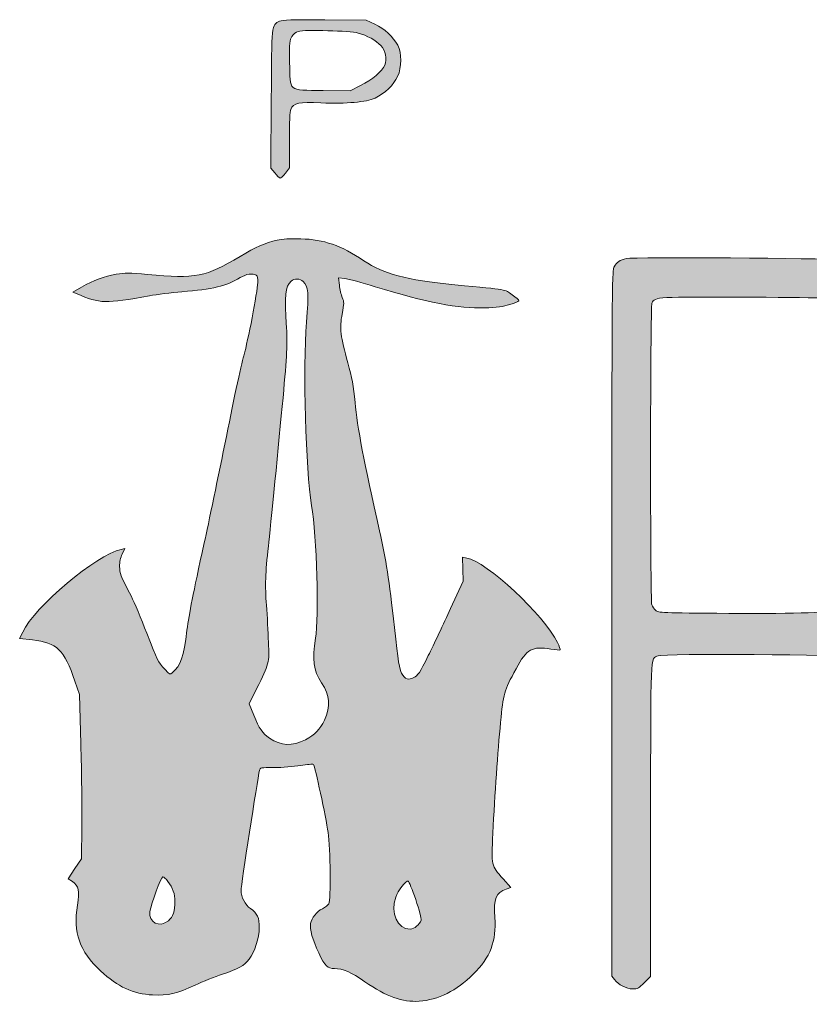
# Model space of a CAD drawing. Header units: millimetres. Extents: x 129 to 548, y 84 to 295.
# Drawn here: x 331.7 to 404.6, y 144.2 to 234.9 of the extents above; entities that cross this region are included whole.
import ezdxf

# ---------------------------------------------------------------- set-up
doc = ezdxf.new("R2010")
doc.units = ezdxf.units.MM
doc.header["$MEASUREMENT"] = 0
doc.layers.add('Layer 1', color=7, linetype='Continuous', lineweight=0)

# ---------------------------------------------------------------- blocks, each defined once
blk = doc.blocks.new('Block_0')
at = {"layer": 'Layer 1', "true_color": 0x000000, "transparency": 33554687}
h = blk.add_hatch(color=18, dxfattribs=at)
h.dxf.hatch_style = 2
edge = h.paths.add_edge_path()
edge.add_spline(control_points=[(362.905, 233.624), (363.75, 233.389), (364.548, 232.943), (365.017, 232.462), (365.463, 232.004), (365.604, 231.217), (365.37, 230.642), (365.147, 230.114), (364.219, 229.328), (363.139, 228.776), (363.139, 228.776), (362.189, 228.283), (362.189, 228.283), (362.189, 228.283), (359.677, 228.318), (359.677, 228.318), (356.39, 228.365), (356.637, 228.166), (356.59, 230.912), (356.566, 232.755), (356.578, 232.966), (356.789, 233.307), (356.93, 233.53), (357.165, 233.718), (357.388, 233.776), (358.01, 233.941), (362.189, 233.823), (362.905, 233.624)], knot_values=[0, 0, 0, 0, 1, 1, 1, 2, 2, 2, 3, 3, 3, 4, 4, 4, 5, 5, 5, 6, 6, 6, 7, 7, 7, 8, 8, 8, 9, 9, 9, 9], degree=3, periodic=0)
edge = h.paths.add_edge_path()
edge.add_spline(control_points=[(355.663, 234.704), (354.923, 234.375), (354.935, 234.492), (354.9, 227.497), (354.9, 227.497), (354.864, 221.158), (354.864, 221.158), (354.864, 221.158), (355.228, 220.712), (355.228, 220.712), (355.416, 220.466), (355.639, 220.255), (355.71, 220.231), (355.78, 220.208), (356.003, 220.407), (356.203, 220.689), (356.203, 220.689), (356.566, 221.182), (356.566, 221.182), (356.566, 221.182), (356.566, 223.729), (356.566, 223.729), (356.566, 225.396), (356.613, 226.393), (356.696, 226.581), (356.965, 227.168), (357.447, 227.274), (359.477, 227.18), (361.883, 227.086), (363.621, 227.238), (364.477, 227.626), (365.346, 228.025), (366.215, 228.858), (366.555, 229.621), (366.942, 230.478), (366.942, 231.781), (366.567, 232.497), (366.156, 233.26), (365.334, 234.023), (364.454, 234.434), (364.454, 234.434), (363.668, 234.809), (363.668, 234.809), (363.668, 234.809), (359.853, 234.833), (359.853, 234.833), (356.766, 234.856), (355.968, 234.833), (355.663, 234.704)], knot_values=[0, 0, 0, 0, 1, 1, 1, 2, 2, 2, 3, 3, 3, 4, 4, 4, 5, 5, 5, 6, 6, 6, 7, 7, 7, 8, 8, 8, 9, 9, 9, 10, 10, 10, 11, 11, 11, 12, 12, 12, 13, 13, 13, 14, 14, 14, 15, 15, 15, 16, 16, 16, 16], degree=3, periodic=0)
h = blk.add_hatch(color=18, dxfattribs=at)
h.dxf.hatch_style = 2
edge = h.paths.add_edge_path()
edge.add_spline(control_points=[(368.222, 153.668), (368.55, 152.717), (368.762, 151.907), (368.715, 151.778), (368.586, 151.355), (368.093, 150.945), (367.717, 150.945), (366.52, 150.945), (365.863, 152.4), (366.379, 153.902), (366.579, 154.489), (367.318, 155.44), (367.529, 155.37), (367.6, 155.346), (367.917, 154.583), (368.222, 153.668)], knot_values=[0, 0, 0, 0, 1, 1, 1, 2, 2, 2, 3, 3, 3, 4, 4, 4, 5, 5, 5, 5], degree=3, periodic=0)
edge = h.paths.add_edge_path()
edge.add_spline(control_points=[(345.345, 155.346), (345.815, 154.748), (346.014, 154.184), (346.014, 153.468), (346.026, 152.635), (345.827, 152.071), (345.404, 151.707), (344.594, 151.027), (343.538, 151.555), (343.702, 152.564), (343.819, 153.304), (344.735, 155.757), (344.888, 155.757), (344.97, 155.757), (345.181, 155.569), (345.345, 155.346)], knot_values=[0, 0, 0, 0, 1, 1, 1, 2, 2, 2, 3, 3, 3, 4, 4, 4, 5, 5, 5, 5], degree=3, periodic=0)
edge = h.paths.add_edge_path()
edge.add_spline(control_points=[(357.846, 210.7), (358.327, 210.219), (358.374, 209.644), (358.151, 206.933), (357.811, 202.672), (358.069, 193.387), (358.62, 190.031), (359.102, 187.167), (359.313, 179.69), (358.984, 177.777), (358.644, 175.84), (358.785, 174.807), (359.536, 173.668), (360.311, 172.495), (360.393, 171.52), (359.794, 170.218), (359.407, 169.361), (358.914, 168.856), (358.045, 168.41), (356.825, 167.788), (355.792, 167.847), (354.724, 168.563), (354.078, 169.009), (353.796, 169.431), (353.28, 170.687), (353.28, 170.687), (352.846, 171.732), (352.846, 171.732), (352.846, 171.732), (353.538, 173.105), (353.538, 173.105), (354.712, 175.453), (354.724, 175.511), (354.641, 177.413), (354.606, 178.316), (354.524, 179.854), (354.454, 180.817), (354.313, 182.648), (354.36, 183.786), (354.63, 186.275), (354.818, 187.906), (355.604, 195.97), (355.98, 199.949), (356.343, 203.916), (356.402, 205.008), (356.308, 206.404), (356.12, 209.515), (356.179, 210.172), (356.731, 210.724), (357.001, 210.994), (357.564, 210.982), (357.846, 210.7)], knot_values=[0, 0, 0, 0, 1, 1, 1, 2, 2, 2, 3, 3, 3, 4, 4, 4, 5, 5, 5, 6, 6, 6, 7, 7, 7, 8, 8, 8, 9, 9, 9, 10, 10, 10, 11, 11, 11, 12, 12, 12, 13, 13, 13, 14, 14, 14, 15, 15, 15, 16, 16, 16, 17, 17, 17, 17], degree=3, periodic=0)
edge = h.paths.add_edge_path()
edge.add_spline(control_points=[(355.451, 214.515), (354.289, 214.245), (353.479, 213.893), (352.024, 213.013), (348.867, 211.111), (347.916, 210.923), (343.491, 211.346), (341.789, 211.498), (341.437, 211.51), (340.58, 211.358), (339.465, 211.17), (338.561, 210.829), (337.376, 210.172), (337.376, 210.172), (336.577, 209.714), (336.577, 209.714), (336.577, 209.714), (336.976, 209.55), (336.976, 209.55), (339.054, 208.646), (339.641, 208.634), (343.655, 209.386), (344.336, 209.503), (345.674, 209.667), (346.648, 209.75), (349.477, 209.961), (350.756, 210.278), (352.024, 211.052), (352.587, 211.393), (353.186, 211.487), (353.515, 211.275), (353.632, 211.205), (353.679, 210.994), (353.655, 210.606), (353.62, 209.738), (352.716, 205.019), (352.388, 203.975), (352.224, 203.458), (351.484, 200.043), (350.756, 196.392), (350.017, 192.73), (349.101, 188.317), (348.714, 186.568), (347.658, 181.767), (347.329, 180.136), (347.118, 178.528), (346.801, 176.051), (346.543, 175.288), (345.768, 174.596), (345.557, 174.408), (345.521, 174.42), (345.099, 174.901), (344.418, 175.652), (344.406, 175.664), (343.409, 178.246), (342.904, 179.584), (342.258, 181.098), (341.988, 181.626), (340.932, 183.681), (340.909, 183.727), (340.909, 184.396), (340.897, 184.831), (340.979, 185.206), (341.155, 185.547), (341.155, 185.547), (341.402, 186.051), (341.402, 186.051), (341.402, 186.051), (341.038, 185.969), (341.038, 185.969), (338.772, 185.488), (333.044, 180.676), (331.965, 178.352), (331.965, 178.352), (331.683, 177.765), (331.683, 177.765), (331.683, 177.765), (332.868, 177.624), (332.868, 177.624), (335.145, 177.354), (335.768, 176.755), (336.789, 173.821), (336.789, 173.821), (337.211, 172.6), (337.211, 172.6), (337.211, 172.6), (337.329, 168.023), (337.329, 168.023), (337.399, 165.511), (337.434, 162.095), (337.411, 160.44), (337.411, 160.44), (337.376, 157.435), (337.376, 157.435), (337.376, 157.435), (336.765, 156.52), (336.765, 156.52), (336.765, 156.52), (336.155, 155.593), (336.155, 155.593), (336.155, 155.593), (336.554, 155.323), (336.554, 155.323), (337.129, 154.935), (337.223, 154.466), (337.012, 153.139), (336.589, 150.628), (337.199, 148.902), (339.136, 147.095), (340.744, 145.604), (342.164, 144.947), (343.949, 144.865), (345.404, 144.794), (346.179, 144.982), (347.881, 145.78), (348.561, 146.097), (349.7, 146.543), (350.404, 146.778), (351.836, 147.247), (352.4, 147.564), (352.869, 148.175), (353.35, 148.808), (353.785, 150.17), (353.796, 151.062), (353.808, 151.966), (353.597, 152.423), (352.986, 152.834), (352.482, 153.175), (352.106, 153.902), (352.106, 154.525), (352.106, 154.9), (353.62, 164.724), (353.808, 165.593), (353.867, 165.839), (353.914, 165.851), (355.17, 165.851), (355.897, 165.851), (356.977, 165.933), (357.588, 166.039), (358.21, 166.145), (358.738, 166.18), (358.785, 166.133), (358.926, 165.98), (359.935, 161.285), (360.146, 159.853), (360.358, 158.386), (360.393, 153.656), (360.205, 153.28), (360.135, 153.163), (359.876, 152.952), (359.618, 152.823), (359.078, 152.553), (358.62, 151.977), (358.527, 151.449), (358.433, 150.945), (358.703, 149.947), (359.278, 148.761), (359.876, 147.482), (360.064, 147.306), (360.733, 147.306), (361.496, 147.306), (362.271, 146.966), (363.538, 146.085), (365.522, 144.7), (366.978, 144.184), (368.539, 144.289), (370.299, 144.407), (371.989, 145.252), (373.527, 146.778), (375.123, 148.351), (375.675, 149.818), (375.522, 152.013), (375.405, 153.75), (375.628, 154.313), (376.579, 154.63), (376.579, 154.63), (377.013, 154.783), (377.013, 154.783), (377.013, 154.783), (376.285, 155.593), (376.285, 155.593), (375.182, 156.825), (375.194, 156.755), (375.346, 159.783), (375.522, 163.41), (375.781, 167.26), (376.051, 170.018), (376.297, 172.671), (376.356, 172.87), (377.483, 174.971), (378.469, 176.791), (378.973, 177.072), (380.687, 176.779), (381.121, 176.697), (381.509, 176.673), (381.544, 176.708), (381.579, 176.744), (381.473, 177.049), (381.309, 177.389), (380.088, 179.878), (374.713, 184.901), (372.952, 185.183), (372.952, 185.183), (372.541, 185.253), (372.541, 185.253), (372.541, 185.253), (372.565, 184.15), (372.565, 184.15), (372.565, 184.15), (372.588, 183.047), (372.588, 183.047), (372.588, 183.047), (371.438, 180.523), (371.438, 180.523), (370.804, 179.138), (369.877, 177.178), (369.384, 176.18), (368.586, 174.572), (368.433, 174.337), (368.046, 174.15), (367.529, 173.891), (367.271, 173.985), (366.919, 174.56), (366.719, 174.877), (366.602, 175.64), (366.262, 178.762), (365.757, 183.317), (365.499, 184.948), (364.888, 187.683), (363.456, 194.01), (362.834, 197.284), (362.623, 199.538), (362.482, 201.064), (362.341, 201.827), (361.966, 203.177), (361.285, 205.618), (361.191, 206.381), (361.437, 207.695), (361.625, 208.681), (361.625, 208.787), (361.449, 209.221), (361.344, 209.468), (361.226, 209.984), (361.179, 210.36), (361.179, 210.36), (361.109, 211.041), (361.109, 211.041), (361.109, 211.041), (361.684, 210.97), (361.684, 210.97), (362.001, 210.935), (363.269, 210.595), (364.489, 210.219), (369.196, 208.764), (372.189, 208.177), (374.583, 208.259), (375.722, 208.294), (376.309, 208.376), (376.896, 208.564), (377.33, 208.705), (377.717, 208.857), (377.741, 208.916), (377.776, 208.975), (377.494, 209.221), (377.119, 209.48), (376.344, 209.996), (376.908, 209.902), (371.825, 210.395), (367.236, 210.853), (365.323, 211.358), (363.445, 212.614), (361.308, 214.034), (359.771, 214.574), (357.623, 214.632), (356.649, 214.656), (355.921, 214.621), (355.451, 214.515)], knot_values=[0, 0, 0, 0, 1, 1, 1, 2, 2, 2, 3, 3, 3, 4, 4, 4, 5, 5, 5, 6, 6, 6, 7, 7, 7, 8, 8, 8, 9, 9, 9, 10, 10, 10, 11, 11, 11, 12, 12, 12, 13, 13, 13, 14, 14, 14, 15, 15, 15, 16, 16, 16, 17, 17, 17, 18, 18, 18, 19, 19, 19, 20, 20, 20, 21, 21, 21, 22, 22, 22, 23, 23, 23, 24, 24, 24, 25, 25, 25, 26, 26, 26, 27, 27, 27, 28, 28, 28, 29, 29, 29, 30, 30, 30, 31, 31, 31, 32, 32, 32, 33, 33, 33, 34, 34, 34, 35, 35, 35, 36, 36, 36, 37, 37, 37, 38, 38, 38, 39, 39, 39, 40, 40, 40, 41, 41, 41, 42, 42, 42, 43, 43, 43, 44, 44, 44, 45, 45, 45, 46, 46, 46, 47, 47, 47, 48, 48, 48, 49, 49, 49, 50, 50, 50, 51, 51, 51, 52, 52, 52, 53, 53, 53, 54, 54, 54, 55, 55, 55, 56, 56, 56, 57, 57, 57, 58, 58, 58, 59, 59, 59, 60, 60, 60, 61, 61, 61, 62, 62, 62, 63, 63, 63, 64, 64, 64, 65, 65, 65, 66, 66, 66, 67, 67, 67, 68, 68, 68, 69, 69, 69, 70, 70, 70, 71, 71, 71, 72, 72, 72, 73, 73, 73, 74, 74, 74, 75, 75, 75, 76, 76, 76, 77, 77, 77, 78, 78, 78, 79, 79, 79, 80, 80, 80, 81, 81, 81, 82, 82, 82, 83, 83, 83, 84, 84, 84, 85, 85, 85, 86, 86, 86, 87, 87, 87, 88, 88, 88, 89, 89, 89, 90, 90, 90, 91, 91, 91, 92, 92, 92, 92], degree=3, periodic=0)
h = blk.add_hatch(color=18, dxfattribs=at)
h.dxf.hatch_style = 2
edge = h.paths.add_edge_path()
edge.add_spline(control_points=[(409.256, 208.998), (412.155, 208.623), (414.608, 207.825), (416.275, 206.686), (417.085, 206.134), (418.364, 204.878), (418.951, 204.057), (420.078, 202.461), (421.052, 200.019), (421.416, 197.801), (421.721, 196.017), (421.616, 192.988), (421.193, 191.427), (419.609, 185.429), (415.301, 181.709), (408.634, 180.582), (405.829, 180.112), (404.068, 180.03), (397.108, 180.077), (390.828, 180.112), (390.617, 180.124), (390.37, 180.347), (390.23, 180.476), (390.065, 180.699), (390.007, 180.852), (389.842, 181.263), (389.866, 208.4), (390.018, 208.705), (390.335, 209.292), (390.277, 209.292), (399.291, 209.245), (406.298, 209.198), (407.942, 209.163), (409.256, 208.998)], knot_values=[0, 0, 0, 0, 1, 1, 1, 2, 2, 2, 3, 3, 3, 4, 4, 4, 5, 5, 5, 6, 6, 6, 7, 7, 7, 8, 8, 8, 9, 9, 9, 10, 10, 10, 11, 11, 11, 11], degree=3, periodic=0)
edge = h.paths.add_edge_path()
edge.add_spline(control_points=[(387.671, 212.813), (387.06, 212.684), (386.755, 212.484), (386.532, 212.062), (386.333, 211.71), (386.321, 209.984), (386.321, 179.15), (386.321, 179.15), (386.321, 146.613), (386.321, 146.613), (386.321, 146.613), (386.568, 146.285), (386.568, 146.285), (386.931, 145.792), (387.647, 145.428), (388.246, 145.428), (388.704, 145.428), (388.821, 145.487), (389.326, 146.003), (389.326, 146.003), (389.901, 146.566), (389.901, 146.566), (389.901, 146.566), (389.901, 160.91), (389.901, 160.91), (389.901, 176.615), (389.866, 175.875), (390.582, 176.168), (391.063, 176.368), (407.472, 176.274), (409.444, 176.063), (413.047, 175.687), (415.371, 174.701), (417.144, 172.8), (418.447, 171.403), (419.186, 169.854), (419.761, 167.248), (420.372, 164.501), (420.43, 163.598), (420.501, 154.724), (420.571, 145.569), (420.536, 145.921), (421.358, 145.522), (421.874, 145.264), (422.778, 145.252), (423.306, 145.498), (423.564, 145.627), (423.775, 145.862), (423.952, 146.214), (423.952, 146.214), (424.21, 146.743), (424.21, 146.743), (424.21, 146.743), (424.128, 154.325), (424.128, 154.325), (423.998, 165.91), (423.893, 167.788), (423.165, 170.1), (422.59, 171.931), (421.757, 173.387), (420.512, 174.713), (419.585, 175.711), (418.587, 176.427), (416.639, 177.53), (415.747, 178.023), (415.019, 178.457), (415.019, 178.481), (415.019, 178.504), (415.747, 179.068), (416.639, 179.725), (417.519, 180.382), (418.752, 181.333), (419.362, 181.826), (422.484, 184.338), (424.221, 187.084), (425.02, 190.77), (425.243, 191.791), (425.278, 192.343), (425.278, 194.549), (425.29, 198.646), (424.703, 201.651), (423.388, 204.292), (422.132, 206.792), (419.914, 208.975), (417.425, 210.149), (415.101, 211.264), (411.24, 212.238), (407.331, 212.696), (406.005, 212.848), (388.363, 212.966), (387.671, 212.813)], knot_values=[0, 0, 0, 0, 1, 1, 1, 2, 2, 2, 3, 3, 3, 4, 4, 4, 5, 5, 5, 6, 6, 6, 7, 7, 7, 8, 8, 8, 9, 9, 9, 10, 10, 10, 11, 11, 11, 12, 12, 12, 13, 13, 13, 14, 14, 14, 15, 15, 15, 16, 16, 16, 17, 17, 17, 18, 18, 18, 19, 19, 19, 20, 20, 20, 21, 21, 21, 22, 22, 22, 23, 23, 23, 24, 24, 24, 25, 25, 25, 26, 26, 26, 27, 27, 27, 28, 28, 28, 29, 29, 29, 30, 30, 30, 30], degree=3, periodic=0)
at = {"layer": 'Layer 1'}
for points, knots in [([(355.663, 234.704), (354.923, 234.375), (354.935, 234.492), (354.9, 227.497), (354.9, 227.497), (354.864, 221.158), (354.864, 221.158), (354.864, 221.158), (355.228, 220.712), (355.228, 220.712), (355.416, 220.466), (355.639, 220.255), (355.71, 220.231), (355.78, 220.208), (356.003, 220.407), (356.203, 220.689), (356.203, 220.689), (356.566, 221.182), (356.566, 221.182), (356.566, 221.182), (356.566, 223.729), (356.566, 223.729), (356.566, 225.396), (356.613, 226.393), (356.696, 226.581), (356.965, 227.168), (357.447, 227.274), (359.477, 227.18), (361.883, 227.086), (363.621, 227.238), (364.477, 227.626), (365.346, 228.025), (366.215, 228.858), (366.555, 229.621), (366.942, 230.478), (366.942, 231.781), (366.567, 232.497), (366.156, 233.26), (365.334, 234.023), (364.454, 234.434), (364.454, 234.434), (363.668, 234.809), (363.668, 234.809), (363.668, 234.809), (359.853, 234.833), (359.853, 234.833), (356.766, 234.856), (355.968, 234.833), (355.663, 234.704)], [0, 0, 0, 0, 1, 1, 1, 2, 2, 2, 3, 3, 3, 4, 4, 4, 5, 5, 5, 6, 6, 6, 7, 7, 7, 8, 8, 8, 9, 9, 9, 10, 10, 10, 11, 11, 11, 12, 12, 12, 13, 13, 13, 14, 14, 14, 15, 15, 15, 16, 16, 16, 16]), ([(362.905, 233.624), (363.75, 233.389), (364.548, 232.943), (365.017, 232.462), (365.463, 232.004), (365.604, 231.217), (365.37, 230.642), (365.147, 230.114), (364.219, 229.328), (363.139, 228.776), (363.139, 228.776), (362.189, 228.283), (362.189, 228.283), (362.189, 228.283), (359.677, 228.318), (359.677, 228.318), (356.39, 228.365), (356.637, 228.166), (356.59, 230.912), (356.566, 232.755), (356.578, 232.966), (356.789, 233.307), (356.93, 233.53), (357.165, 233.718), (357.388, 233.776), (358.01, 233.941), (362.189, 233.823), (362.905, 233.624)], [0, 0, 0, 0, 1, 1, 1, 2, 2, 2, 3, 3, 3, 4, 4, 4, 5, 5, 5, 6, 6, 6, 7, 7, 7, 8, 8, 8, 9, 9, 9, 9]), ([(355.451, 214.515), (354.289, 214.245), (353.479, 213.893), (352.024, 213.013), (348.867, 211.111), (347.916, 210.923), (343.491, 211.346), (341.789, 211.498), (341.437, 211.51), (340.58, 211.358), (339.465, 211.17), (338.561, 210.829), (337.376, 210.172), (337.376, 210.172), (336.577, 209.714), (336.577, 209.714), (336.577, 209.714), (336.976, 209.55), (336.976, 209.55), (339.054, 208.646), (339.641, 208.634), (343.655, 209.386), (344.336, 209.503), (345.674, 209.667), (346.648, 209.75), (349.477, 209.961), (350.756, 210.278), (352.024, 211.052), (352.587, 211.393), (353.186, 211.487), (353.515, 211.275), (353.632, 211.205), (353.679, 210.994), (353.655, 210.606), (353.62, 209.738), (352.716, 205.019), (352.388, 203.975), (352.224, 203.458), (351.484, 200.043), (350.756, 196.392), (350.017, 192.73), (349.101, 188.317), (348.714, 186.568), (347.658, 181.767), (347.329, 180.136), (347.118, 178.528), (346.801, 176.051), (346.543, 175.288), (345.768, 174.596), (345.557, 174.408), (345.521, 174.42), (345.099, 174.901), (344.418, 175.652), (344.406, 175.664), (343.409, 178.246), (342.904, 179.584), (342.258, 181.098), (341.988, 181.626), (340.932, 183.681), (340.909, 183.727), (340.909, 184.396), (340.897, 184.831), (340.979, 185.206), (341.155, 185.547), (341.155, 185.547), (341.402, 186.051), (341.402, 186.051), (341.402, 186.051), (341.038, 185.969), (341.038, 185.969), (338.772, 185.488), (333.044, 180.676), (331.965, 178.352), (331.965, 178.352), (331.683, 177.765), (331.683, 177.765), (331.683, 177.765), (332.868, 177.624), (332.868, 177.624), (335.145, 177.354), (335.768, 176.755), (336.789, 173.821), (336.789, 173.821), (337.211, 172.6), (337.211, 172.6), (337.211, 172.6), (337.329, 168.023), (337.329, 168.023), (337.399, 165.511), (337.434, 162.095), (337.411, 160.44), (337.411, 160.44), (337.376, 157.435), (337.376, 157.435), (337.376, 157.435), (336.765, 156.52), (336.765, 156.52), (336.765, 156.52), (336.155, 155.593), (336.155, 155.593), (336.155, 155.593), (336.554, 155.323), (336.554, 155.323), (337.129, 154.935), (337.223, 154.466), (337.012, 153.139), (336.589, 150.628), (337.199, 148.902), (339.136, 147.095), (340.744, 145.604), (342.164, 144.947), (343.949, 144.865), (345.404, 144.794), (346.179, 144.982), (347.881, 145.78), (348.561, 146.097), (349.7, 146.543), (350.404, 146.778), (351.836, 147.247), (352.4, 147.564), (352.869, 148.175), (353.35, 148.808), (353.785, 150.17), (353.796, 151.062), (353.808, 151.966), (353.597, 152.423), (352.986, 152.834), (352.482, 153.175), (352.106, 153.902), (352.106, 154.525), (352.106, 154.9), (353.62, 164.724), (353.808, 165.593), (353.867, 165.839), (353.914, 165.851), (355.17, 165.851), (355.897, 165.851), (356.977, 165.933), (357.588, 166.039), (358.21, 166.145), (358.738, 166.18), (358.785, 166.133), (358.926, 165.98), (359.935, 161.285), (360.146, 159.853), (360.358, 158.386), (360.393, 153.656), (360.205, 153.28), (360.135, 153.163), (359.876, 152.952), (359.618, 152.823), (359.078, 152.553), (358.62, 151.977), (358.527, 151.449), (358.433, 150.945), (358.703, 149.947), (359.278, 148.761), (359.876, 147.482), (360.064, 147.306), (360.733, 147.306), (361.496, 147.306), (362.271, 146.966), (363.538, 146.085), (365.522, 144.7), (366.978, 144.184), (368.539, 144.289), (370.299, 144.407), (371.989, 145.252), (373.527, 146.778), (375.123, 148.351), (375.675, 149.818), (375.522, 152.013), (375.405, 153.75), (375.628, 154.313), (376.579, 154.63), (376.579, 154.63), (377.013, 154.783), (377.013, 154.783), (377.013, 154.783), (376.285, 155.593), (376.285, 155.593), (375.182, 156.825), (375.194, 156.755), (375.346, 159.783), (375.522, 163.41), (375.781, 167.26), (376.051, 170.018), (376.297, 172.671), (376.356, 172.87), (377.483, 174.971), (378.469, 176.791), (378.973, 177.072), (380.687, 176.779), (381.121, 176.697), (381.509, 176.673), (381.544, 176.708), (381.579, 176.744), (381.473, 177.049), (381.309, 177.389), (380.088, 179.878), (374.713, 184.901), (372.952, 185.183), (372.952, 185.183), (372.541, 185.253), (372.541, 185.253), (372.541, 185.253), (372.565, 184.15), (372.565, 184.15), (372.565, 184.15), (372.588, 183.047), (372.588, 183.047), (372.588, 183.047), (371.438, 180.523), (371.438, 180.523), (370.804, 179.138), (369.877, 177.178), (369.384, 176.18), (368.586, 174.572), (368.433, 174.337), (368.046, 174.15), (367.529, 173.891), (367.271, 173.985), (366.919, 174.56), (366.719, 174.877), (366.602, 175.64), (366.262, 178.762), (365.757, 183.317), (365.499, 184.948), (364.888, 187.683), (363.456, 194.01), (362.834, 197.284), (362.623, 199.538), (362.482, 201.064), (362.341, 201.827), (361.966, 203.177), (361.285, 205.618), (361.191, 206.381), (361.437, 207.695), (361.625, 208.681), (361.625, 208.787), (361.449, 209.221), (361.344, 209.468), (361.226, 209.984), (361.179, 210.36), (361.179, 210.36), (361.109, 211.041), (361.109, 211.041), (361.109, 211.041), (361.684, 210.97), (361.684, 210.97), (362.001, 210.935), (363.269, 210.595), (364.489, 210.219), (369.196, 208.764), (372.189, 208.177), (374.583, 208.259), (375.722, 208.294), (376.309, 208.376), (376.896, 208.564), (377.33, 208.705), (377.717, 208.857), (377.741, 208.916), (377.776, 208.975), (377.494, 209.221), (377.119, 209.48), (376.344, 209.996), (376.908, 209.902), (371.825, 210.395), (367.236, 210.853), (365.323, 211.358), (363.445, 212.614), (361.308, 214.034), (359.771, 214.574), (357.623, 214.632), (356.649, 214.656), (355.921, 214.621), (355.451, 214.515)], [0, 0, 0, 0, 1, 1, 1, 2, 2, 2, 3, 3, 3, 4, 4, 4, 5, 5, 5, 6, 6, 6, 7, 7, 7, 8, 8, 8, 9, 9, 9, 10, 10, 10, 11, 11, 11, 12, 12, 12, 13, 13, 13, 14, 14, 14, 15, 15, 15, 16, 16, 16, 17, 17, 17, 18, 18, 18, 19, 19, 19, 20, 20, 20, 21, 21, 21, 22, 22, 22, 23, 23, 23, 24, 24, 24, 25, 25, 25, 26, 26, 26, 27, 27, 27, 28, 28, 28, 29, 29, 29, 30, 30, 30, 31, 31, 31, 32, 32, 32, 33, 33, 33, 34, 34, 34, 35, 35, 35, 36, 36, 36, 37, 37, 37, 38, 38, 38, 39, 39, 39, 40, 40, 40, 41, 41, 41, 42, 42, 42, 43, 43, 43, 44, 44, 44, 45, 45, 45, 46, 46, 46, 47, 47, 47, 48, 48, 48, 49, 49, 49, 50, 50, 50, 51, 51, 51, 52, 52, 52, 53, 53, 53, 54, 54, 54, 55, 55, 55, 56, 56, 56, 57, 57, 57, 58, 58, 58, 59, 59, 59, 60, 60, 60, 61, 61, 61, 62, 62, 62, 63, 63, 63, 64, 64, 64, 65, 65, 65, 66, 66, 66, 67, 67, 67, 68, 68, 68, 69, 69, 69, 70, 70, 70, 71, 71, 71, 72, 72, 72, 73, 73, 73, 74, 74, 74, 75, 75, 75, 76, 76, 76, 77, 77, 77, 78, 78, 78, 79, 79, 79, 80, 80, 80, 81, 81, 81, 82, 82, 82, 83, 83, 83, 84, 84, 84, 85, 85, 85, 86, 86, 86, 87, 87, 87, 88, 88, 88, 89, 89, 89, 90, 90, 90, 91, 91, 91, 92, 92, 92, 92]), ([(387.671, 212.813), (387.06, 212.684), (386.755, 212.484), (386.532, 212.062), (386.333, 211.71), (386.321, 209.984), (386.321, 179.15), (386.321, 179.15), (386.321, 146.613), (386.321, 146.613), (386.321, 146.613), (386.568, 146.285), (386.568, 146.285), (386.931, 145.792), (387.647, 145.428), (388.246, 145.428), (388.704, 145.428), (388.821, 145.487), (389.326, 146.003), (389.326, 146.003), (389.901, 146.566), (389.901, 146.566), (389.901, 146.566), (389.901, 160.91), (389.901, 160.91), (389.901, 176.615), (389.866, 175.875), (390.582, 176.168), (391.063, 176.368), (407.472, 176.274), (409.444, 176.063), (413.047, 175.687), (415.371, 174.701), (417.144, 172.8), (418.447, 171.403), (419.186, 169.854), (419.761, 167.248), (420.372, 164.501), (420.43, 163.598), (420.501, 154.724), (420.571, 145.569), (420.536, 145.921), (421.358, 145.522), (421.874, 145.264), (422.778, 145.252), (423.306, 145.498), (423.564, 145.627), (423.775, 145.862), (423.952, 146.214), (423.952, 146.214), (424.21, 146.743), (424.21, 146.743), (424.21, 146.743), (424.128, 154.325), (424.128, 154.325), (423.998, 165.91), (423.893, 167.788), (423.165, 170.1), (422.59, 171.931), (421.757, 173.387), (420.512, 174.713), (419.585, 175.711), (418.587, 176.427), (416.639, 177.53), (415.747, 178.023), (415.019, 178.457), (415.019, 178.481), (415.019, 178.504), (415.747, 179.068), (416.639, 179.725), (417.519, 180.382), (418.752, 181.333), (419.362, 181.826), (422.484, 184.338), (424.221, 187.084), (425.02, 190.77), (425.243, 191.791), (425.278, 192.343), (425.278, 194.549), (425.29, 198.646), (424.703, 201.651), (423.388, 204.292), (422.132, 206.792), (419.914, 208.975), (417.425, 210.149), (415.101, 211.264), (411.24, 212.238), (407.331, 212.696), (406.005, 212.848), (388.363, 212.966), (387.671, 212.813)], [0, 0, 0, 0, 1, 1, 1, 2, 2, 2, 3, 3, 3, 4, 4, 4, 5, 5, 5, 6, 6, 6, 7, 7, 7, 8, 8, 8, 9, 9, 9, 10, 10, 10, 11, 11, 11, 12, 12, 12, 13, 13, 13, 14, 14, 14, 15, 15, 15, 16, 16, 16, 17, 17, 17, 18, 18, 18, 19, 19, 19, 20, 20, 20, 21, 21, 21, 22, 22, 22, 23, 23, 23, 24, 24, 24, 25, 25, 25, 26, 26, 26, 27, 27, 27, 28, 28, 28, 29, 29, 29, 30, 30, 30, 30]), ([(357.846, 210.7), (358.327, 210.219), (358.374, 209.644), (358.151, 206.933), (357.811, 202.672), (358.069, 193.387), (358.62, 190.031), (359.102, 187.167), (359.313, 179.69), (358.984, 177.777), (358.644, 175.84), (358.785, 174.807), (359.536, 173.668), (360.311, 172.495), (360.393, 171.52), (359.794, 170.218), (359.407, 169.361), (358.914, 168.856), (358.045, 168.41), (356.825, 167.788), (355.792, 167.847), (354.724, 168.563), (354.078, 169.009), (353.796, 169.431), (353.28, 170.687), (353.28, 170.687), (352.846, 171.732), (352.846, 171.732), (352.846, 171.732), (353.538, 173.105), (353.538, 173.105), (354.712, 175.453), (354.724, 175.511), (354.641, 177.413), (354.606, 178.316), (354.524, 179.854), (354.454, 180.817), (354.313, 182.648), (354.36, 183.786), (354.63, 186.275), (354.818, 187.906), (355.604, 195.97), (355.98, 199.949), (356.343, 203.916), (356.402, 205.008), (356.308, 206.404), (356.12, 209.515), (356.179, 210.172), (356.731, 210.724), (357.001, 210.994), (357.564, 210.982), (357.846, 210.7)], [0, 0, 0, 0, 1, 1, 1, 2, 2, 2, 3, 3, 3, 4, 4, 4, 5, 5, 5, 6, 6, 6, 7, 7, 7, 8, 8, 8, 9, 9, 9, 10, 10, 10, 11, 11, 11, 12, 12, 12, 13, 13, 13, 14, 14, 14, 15, 15, 15, 16, 16, 16, 17, 17, 17, 17]), ([(409.256, 208.998), (412.155, 208.623), (414.608, 207.825), (416.275, 206.686), (417.085, 206.134), (418.364, 204.878), (418.951, 204.057), (420.078, 202.461), (421.052, 200.019), (421.416, 197.801), (421.721, 196.017), (421.616, 192.988), (421.193, 191.427), (419.609, 185.429), (415.301, 181.709), (408.634, 180.582), (405.829, 180.112), (404.068, 180.03), (397.108, 180.077), (390.828, 180.112), (390.617, 180.124), (390.37, 180.347), (390.23, 180.476), (390.065, 180.699), (390.007, 180.852), (389.842, 181.263), (389.866, 208.4), (390.018, 208.705), (390.335, 209.292), (390.277, 209.292), (399.291, 209.245), (406.298, 209.198), (407.942, 209.163), (409.256, 208.998)], [0, 0, 0, 0, 1, 1, 1, 2, 2, 2, 3, 3, 3, 4, 4, 4, 5, 5, 5, 6, 6, 6, 7, 7, 7, 8, 8, 8, 9, 9, 9, 10, 10, 10, 11, 11, 11, 11]), ([(345.345, 155.346), (345.815, 154.748), (346.014, 154.184), (346.014, 153.468), (346.026, 152.635), (345.827, 152.071), (345.404, 151.707), (344.594, 151.027), (343.538, 151.555), (343.702, 152.564), (343.819, 153.304), (344.735, 155.757), (344.888, 155.757), (344.97, 155.757), (345.181, 155.569), (345.345, 155.346)], [0, 0, 0, 0, 1, 1, 1, 2, 2, 2, 3, 3, 3, 4, 4, 4, 5, 5, 5, 5]), ([(368.222, 153.668), (368.55, 152.717), (368.762, 151.907), (368.715, 151.778), (368.586, 151.355), (368.093, 150.945), (367.717, 150.945), (366.52, 150.945), (365.863, 152.4), (366.379, 153.902), (366.579, 154.489), (367.318, 155.44), (367.529, 155.37), (367.6, 155.346), (367.917, 154.583), (368.222, 153.668)], [0, 0, 0, 0, 1, 1, 1, 2, 2, 2, 3, 3, 3, 4, 4, 4, 5, 5, 5, 5])]:
    blk.add_open_spline(points, degree=3, knots=knots, dxfattribs=at)

msp = doc.modelspace()

# ---------------------------------------------------------------- block references
at = {"layer": 'Layer 1'}
msp.add_blockref('Block_0', (0, 0), dxfattribs=at)

doc.saveas('drawing.dxf')
